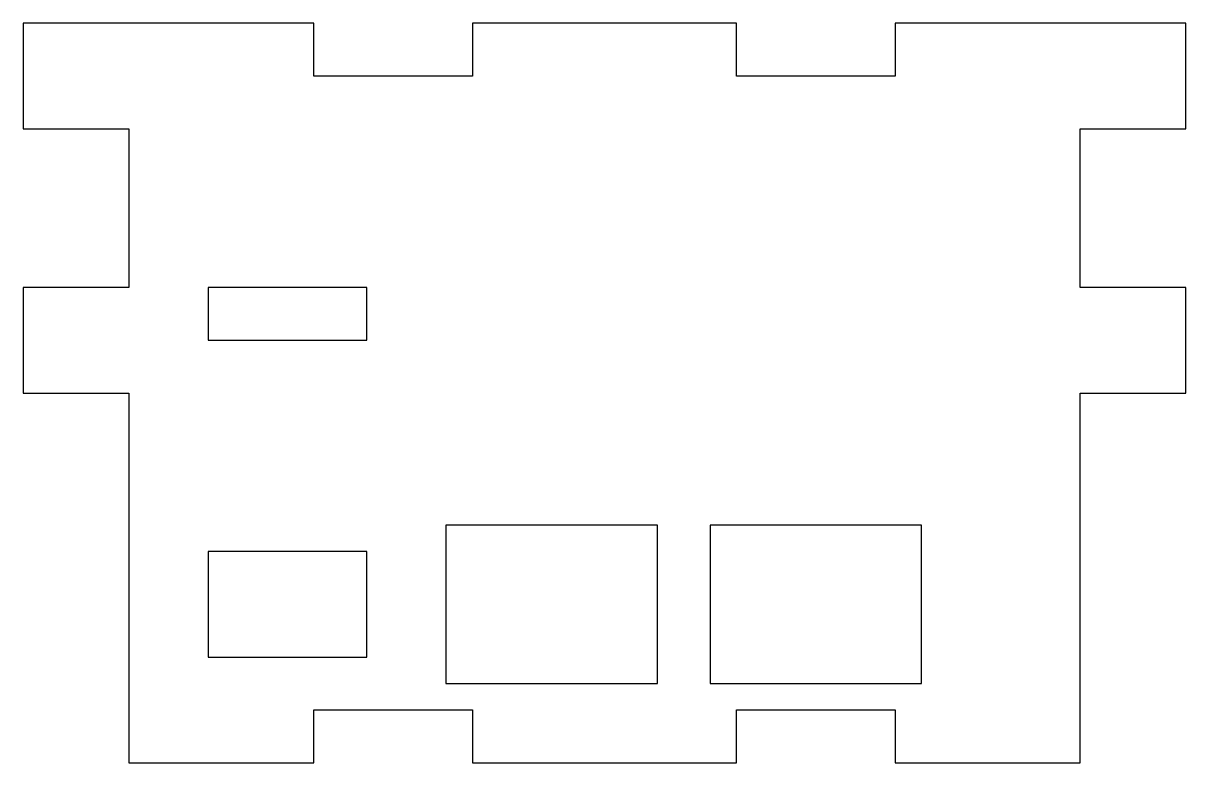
# Model space of a CAD drawing. Header units: millimetres. Extents: x -55 to 55, y -35 to 35.
import ezdxf

# ---------------------------------------------------------------- set-up
doc = ezdxf.new("R2010")
doc.units = ezdxf.units.MM

msp = doc.modelspace()

# ---------------------------------------------------------------- linework, layer by layer
at = {"color": 7, "linetype": 'Continuous', "lineweight": 25}
for p, q in [((-27.5, 35), (-55, 35)), ((-55, 35), (-55, 25)), ((-27.5, 30), (-27.5, 35)), ((12.5, 35), (-12.5, 35)), ((-12.5, 35), (-12.5, 30)), ((12.5, 30), (12.5, 35)), ((27.5, 35), (27.5, 30)), ((55, 35), (27.5, 35)), ((55, 25), (55, 35)), ((-12.5, 30), (-27.5, 30)), ((27.5, 30), (12.5, 30)), ((-55, 25), (-45, 25)), ((-45, 25), (-45, 10)), ((45, 10), (45, 25)), ((45, 25), (55, 25)), ((-45, 10), (-55, 10)), ((-55, 10), (-55, 0)), ((-37.5, 10), (-37.5, 5)), ((-22.5, 10), (-37.5, 10)), ((-22.5, 5), (-22.5, 10)), ((55, 10), (45, 10)), ((55, 0), (55, 10)), ((-37.5, 5), (-22.5, 5)), ((-55, 0), (-45, 0)), ((-45, 0), (-45, -35)), ((45, -35), (45, 0)), ((45, 0), (55, 0)), ((-15, -12.5), (-15, -27.5)), ((5, -12.5), (-15, -12.5)), ((5, -27.5), (5, -12.5)), ((10, -12.5), (10, -27.5)), ((30, -12.5), (10, -12.5)), ((30, -27.5), (30, -12.5)), ((-37.5, -15), (-37.5, -25)), ((-22.5, -15), (-37.5, -15)), ((-22.5, -25), (-22.5, -15)), ((-37.5, -25), (-22.5, -25)), ((-15, -27.5), (5, -27.5)), ((10, -27.5), (30, -27.5)), ((-27.5, -35), (-27.5, -30)), ((-27.5, -30), (-12.5, -30)), ((-12.5, -30), (-12.5, -35)), ((12.5, -35), (12.5, -30)), ((12.5, -30), (27.5, -30)), ((27.5, -30), (27.5, -35)), ((-45, -35), (-27.5, -35)), ((-12.5, -35), (12.5, -35)), ((27.5, -35), (45, -35))]:
    msp.add_line(p, q, dxfattribs=at)

doc.saveas('drawing.dxf')
